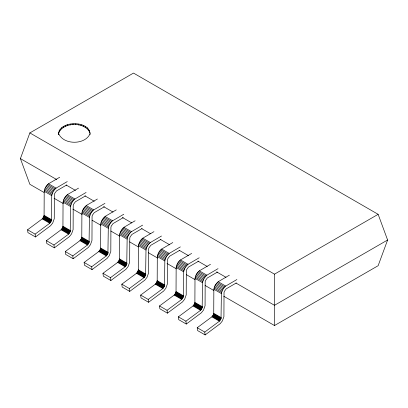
<?xml version="1.0" encoding="UTF-8"?>
<svg xmlns="http://www.w3.org/2000/svg" width="408" height="408" viewBox="0 0 408 408"><rect width="100%" height="100%" fill="white"/><g stroke="black" fill="none" stroke-linecap="round" stroke-linejoin="round"><path stroke-width="0.61" d="M90.066 134.569C90.341 120.452 60.848 120.227 58.701 132.983C63.577 121.594 85.19 121.594 90.066 132.983M59.175 131.422L59.175 130.565M60.114 129.933L60.114 129.076M61.486 128.561L61.486 127.704M63.25 127.347L63.25 126.49M65.351 126.332L65.351 125.475M67.728 125.537L67.728 124.68M70.309 124.996L70.309 124.139M73.012 124.721L73.012 123.864M75.755 124.721L75.755 123.864M78.458 124.996L78.458 124.139M81.039 125.537L81.039 124.68M83.416 126.332L83.416 125.475M85.517 127.347L85.517 126.49M87.281 128.561L87.281 127.704M88.653 129.933L88.653 129.076M89.592 131.422L89.592 130.565M274.497 325.533L274.497 274.161L378.145 214.322L387.6 240.006L378.145 265.695L274.497 325.533L223.808 296.264M66.677 184.997L56.539 190.893L54.687 193.458L54.371 194.647L54.264 218.683L52.729 222.998L50.561 225.741L35.481 236.971L27.938 232.621L27.571 229.781L42.233 218.892L43.595 216.99L44.084 215.363L44.202 191.281C44.676 188.363 46.247 185.64 48.532 183.773L59.696 177.251M35.481 236.971L35.108 234.131L49.771 223.247L51.362 220.799L51.739 195.631C52.214 192.719 53.79 189.995 56.075 188.124L67.238 181.601M85.527 195.876L75.388 201.776L73.537 204.342L73.221 205.53L73.114 229.566L71.579 233.881L69.411 236.625L54.33 247.855L46.793 243.505L46.42 240.664L61.083 229.775L62.444 227.873L62.934 226.246L63.051 202.164C63.526 199.247 65.096 196.523 67.386 194.657L78.545 188.129M54.33 247.855L53.958 245.014L68.621 234.131L70.212 231.683L70.589 206.514C71.063 203.602 72.639 200.874 74.924 199.007L86.088 192.484M104.377 206.759L94.238 212.66L92.386 215.225L92.07 216.413L91.963 240.45L90.428 244.764L88.261 247.508L73.18 258.738L65.642 254.388L65.27 251.547L79.932 240.659L81.294 238.756L81.784 237.13L81.901 213.042C82.375 210.13 83.946 207.407 86.236 205.535L97.395 199.012M73.18 258.738L72.808 255.898L87.475 245.014L89.061 242.566L89.439 217.398C89.913 214.486 91.489 211.757 93.774 209.891L104.938 203.368M123.226 217.643L113.087 223.543L111.236 226.109L110.92 227.297L110.813 251.333L109.278 255.648L107.11 258.392L92.029 269.622L84.492 265.266L84.119 262.431L98.782 251.542L100.149 249.64L100.633 248.013L100.751 223.926C101.225 221.014 102.801 218.29 105.086 216.419L116.244 209.896M92.029 269.622L91.657 266.781L106.325 255.898L107.911 253.45L108.288 228.281C108.768 225.369 110.338 222.641 112.623 220.774L123.787 214.251M142.076 228.526L131.937 234.427L130.091 236.992L129.769 238.18L129.662 262.216L128.127 266.531L125.96 269.275L110.879 280.505L103.341 276.15L102.969 273.309L117.632 262.426L118.998 260.523L119.483 258.896L119.6 234.809C120.074 231.897 121.65 229.174 123.935 227.302L135.099 220.779M110.879 280.505L110.507 277.664L125.174 266.781L126.761 264.333L127.138 239.165C127.617 236.252 129.188 233.524 131.473 231.657L142.637 225.134M160.925 239.409L150.787 245.31L148.94 247.875L148.619 249.064L148.512 273.1L146.977 277.415L144.809 280.158L129.729 291.389L122.191 287.033L121.819 284.192L136.481 273.309L137.848 271.407L138.338 269.78L138.45 245.692C138.924 242.78 140.5 240.057 142.785 238.185L153.949 231.662M129.729 291.389L129.356 288.548L144.024 277.664L145.61 275.211L145.993 250.048C146.467 247.131 148.038 244.407 150.322 242.541L161.486 236.018M179.775 250.293L169.636 256.193L167.79 258.759L167.474 259.947L167.362 283.983L165.826 288.293L163.659 291.042L148.578 302.272L141.041 297.916L140.668 295.076L155.336 284.192L156.697 282.29L157.187 280.663L157.299 256.576C157.774 253.664 159.35 250.94 161.634 249.069L172.798 242.546M148.578 302.272L148.211 299.431L162.874 288.543L164.46 286.095L164.842 260.931C165.316 258.014 166.887 255.291 169.172 253.424L180.336 246.901M198.625 261.176L188.491 267.077L186.64 269.642L186.323 270.83L186.211 294.867L184.681 299.176L182.509 301.925L167.433 313.155L159.89 308.8L159.518 305.959L174.185 295.076L175.547 293.173L176.037 291.547L176.149 267.459C176.623 264.547 178.199 261.819 180.484 259.952L191.648 253.429M167.433 313.155L167.061 310.315L181.723 299.426L183.309 296.978L183.692 271.815C184.166 268.897 185.737 266.174 188.027 264.308L199.186 257.785M217.474 272.06L207.341 277.96L205.489 280.52L205.173 281.714L205.066 305.745L203.531 310.06L201.358 312.803L186.283 324.039L178.74 319.683L178.367 316.843L193.035 305.959L194.397 304.057L194.886 302.43L194.999 278.343C195.478 275.431 197.049 272.702 199.334 270.835L210.497 264.313M186.283 324.039L185.91 321.198L200.573 310.31L202.159 307.861L202.541 282.698C203.016 279.781 204.587 277.058 206.876 275.191L218.035 268.663M236.329 282.943L226.19 288.844L224.339 291.404L224.023 292.597L223.916 316.628L222.38 320.943L220.208 323.687L205.132 334.922L197.589 330.567L197.217 327.726L211.885 316.843L213.246 314.94L213.736 313.313L213.848 289.226C214.328 286.314 215.898 283.585 218.183 281.719L229.347 275.196M205.132 334.922L204.76 332.081L219.422 321.193L221.014 318.745L221.391 293.582C221.865 290.664 223.441 287.941 225.726 286.069L236.89 279.546M90.066 133.712C85.19 145.1 63.577 145.1 58.701 133.712L58.701 134.569L58.701 132.126M44.181 192.561L29.855 184.289L20.4 158.605L29.855 132.921L133.503 73.078L378.145 214.322M387.6 240.006L274.497 305.306L235.916 283.03M29.855 132.921L274.497 274.161M20.4 158.605L56.778 179.607M66.147 185.018L75.521 190.424M84.889 195.835L94.258 201.246M103.632 206.657L113.001 212.063M122.369 217.474L131.743 222.885M141.663 228.613L150.481 233.702M160.405 239.435L169.774 244.841M179.143 250.252L188.511 255.663M197.885 261.074L207.254 266.48M216.623 271.891L225.996 277.302M48.532 183.773L56.075 188.124M67.386 194.657L74.924 199.007M86.236 205.535L93.774 209.891M105.086 216.419L112.623 220.774M123.935 227.302L131.473 231.657M142.785 238.185L150.322 242.541M161.634 249.069L169.172 253.424M180.484 259.952L188.027 264.308M199.334 270.835L206.876 275.191M218.183 281.719L225.726 286.069M47.634 184.569L55.172 188.924M66.484 195.452L74.026 199.808M85.333 206.336L92.876 210.686M104.183 217.219L111.726 221.57M123.032 228.103L130.575 232.453M141.887 238.986L149.425 243.336M160.737 249.869L168.274 254.22M179.586 260.753L187.124 265.103M198.436 271.631L205.974 275.986M217.286 282.515L224.823 286.87M46.793 185.513L54.33 189.863M65.642 196.396L73.18 200.746M84.492 207.279L92.029 211.63M103.341 218.158L110.879 222.513M122.191 229.041L129.729 233.396M141.041 239.924L148.578 244.28M159.89 250.808L167.433 255.163M178.74 261.691L186.283 266.047M197.589 272.575L205.132 276.93M216.439 283.458L223.982 287.813M46.028 186.568L53.565 190.924M64.877 197.452L72.415 201.807M83.727 208.335L91.27 212.685M102.576 219.218L110.119 223.569M121.426 230.102L128.969 234.452M140.276 240.985L147.818 245.335M159.13 251.869L166.668 256.219M177.98 262.752L185.518 267.102M196.829 273.63L204.367 277.986M215.679 284.514L223.217 288.869M45.37 187.711L52.907 192.061M64.219 198.594L71.757 202.944M83.069 209.477L90.607 213.828M101.918 220.356L109.461 224.711M120.768 231.239L128.311 235.595M139.618 242.123L147.161 246.478M158.467 253.006L166.01 257.361M177.317 263.889L184.86 268.245M196.171 274.773L203.709 279.128M215.021 285.656L222.559 290.012M44.834 188.899L52.372 193.254M63.684 199.782L71.227 204.133M82.533 210.666L90.076 215.016M101.383 221.549L108.926 225.899M120.233 232.433L127.775 236.783M139.087 243.316L146.625 247.666M157.937 254.194L165.475 258.55M176.786 265.078L184.324 269.433M195.636 275.961L203.174 280.316M214.486 286.844L222.023 291.2M44.441 190.102L51.979 194.453M63.291 200.986L70.829 205.336M82.141 211.864L89.683 216.22M100.99 222.748L108.533 227.103M119.84 233.631L127.383 237.986M138.689 244.514L146.232 248.87M157.539 255.398L165.082 259.753M176.394 266.281L183.931 270.637M195.243 277.165L202.781 281.52M214.093 288.048L221.631 292.403M44.202 191.281L51.739 195.631M63.051 202.164L70.589 206.514M81.901 213.042L89.439 217.398M100.751 223.926L108.288 228.281M119.6 234.809L127.138 239.165M138.45 245.692L145.993 250.048M157.299 256.576L164.842 260.931M176.149 267.459L183.692 271.815M194.999 278.343L202.541 282.698M213.848 289.226L221.391 293.582M54.101 198.283L63.464 203.694M72.833 209.1L82.202 214.506M92.116 220.233L100.934 225.323M110.854 231.05L119.666 236.14M129.586 241.868L138.404 246.957M148.318 252.685L157.687 258.091M167.056 263.497L176.419 268.908M186.339 274.63L195.157 279.72M205.071 285.447L213.889 290.537M44.084 215.363L51.627 219.718M62.934 226.246L70.477 230.602M81.784 237.13L89.327 241.485M100.633 248.013L108.176 252.368M119.483 258.896L127.026 263.252M138.338 269.78L145.875 274.135M157.187 280.663L164.725 285.014M176.037 291.547L183.575 295.897M194.886 302.43L202.424 306.78M213.736 313.313L221.274 317.664M43.982 215.898L51.525 220.254M62.837 226.782L70.375 231.137M81.687 237.665L89.224 242.015M100.536 248.549L108.074 252.899M119.386 259.432L126.924 263.782M138.236 270.315L145.773 274.666M157.085 281.199L164.623 285.549M175.935 292.082L183.478 296.432M194.784 302.96L202.327 307.316M213.634 313.844L221.177 318.199M43.819 216.444L51.362 220.799M62.669 227.327L70.212 231.683M81.518 238.211L89.061 242.566M100.368 249.094L107.911 253.45M119.223 259.978L126.761 264.333M138.072 270.861L145.61 275.211M156.922 281.744L164.46 286.095M175.772 292.628L183.309 296.978M194.621 303.511L202.159 307.861M213.471 314.395L221.014 318.745M43.595 216.99L51.138 221.345M62.444 227.873L69.987 232.229M81.294 238.756L88.837 243.112M100.149 249.64L107.687 253.995M118.998 260.523L126.536 264.879M137.848 271.407L145.386 275.757M156.697 282.29L164.235 286.64M175.547 293.173L183.085 297.524M194.397 304.057L201.934 308.407M213.246 314.94L220.789 319.291M43.319 217.52L50.857 221.876M62.169 228.404L69.707 232.759M81.019 239.287L88.556 243.642M99.868 250.17L107.406 254.526M118.718 261.054L126.256 265.409M137.567 271.937L145.11 276.287M156.417 282.82L163.96 287.171M175.267 293.704L182.809 298.054M194.116 304.587L201.659 308.938M212.971 315.471L220.509 319.821M42.993 218.025L50.531 222.375M61.843 228.908L69.38 233.259M80.692 239.792L88.23 244.142M99.542 250.675L107.085 255.026M118.391 261.554L125.934 265.909M137.241 272.437L144.784 276.792M156.091 283.32L163.634 287.676M174.94 294.204L182.483 298.559M193.795 305.087L201.333 309.442M212.644 315.97L220.182 320.326M42.626 218.484L50.169 222.839M61.475 229.367L69.018 233.723M80.325 240.251L87.868 244.606M99.18 251.134L106.718 255.49M118.029 262.018L125.567 266.368M136.879 272.901L144.417 277.251M155.729 283.784L163.266 288.135M174.578 294.668L182.116 299.018M193.428 305.551L200.971 309.901M212.277 316.435L219.82 320.785M42.233 218.892L49.771 223.247M61.083 229.775L68.621 234.131M79.932 240.659L87.475 245.014M98.782 251.542L106.325 255.898M117.632 262.426L125.174 266.781M136.481 273.309L144.024 277.664M155.336 284.192L162.874 288.543M174.185 295.076L181.723 299.426M193.035 305.959L200.573 310.31M211.885 316.843L219.422 321.193M27.571 229.781L35.108 234.131M46.42 240.664L53.958 245.014M65.27 251.547L72.808 255.898M84.119 262.431L91.657 266.781M102.969 273.309L110.507 277.664M121.819 284.192L129.356 288.548M140.668 295.076L148.211 299.431M159.518 305.959L167.061 310.315M178.367 316.843L185.91 321.198M197.217 327.726L204.76 332.081"/></g></svg>
